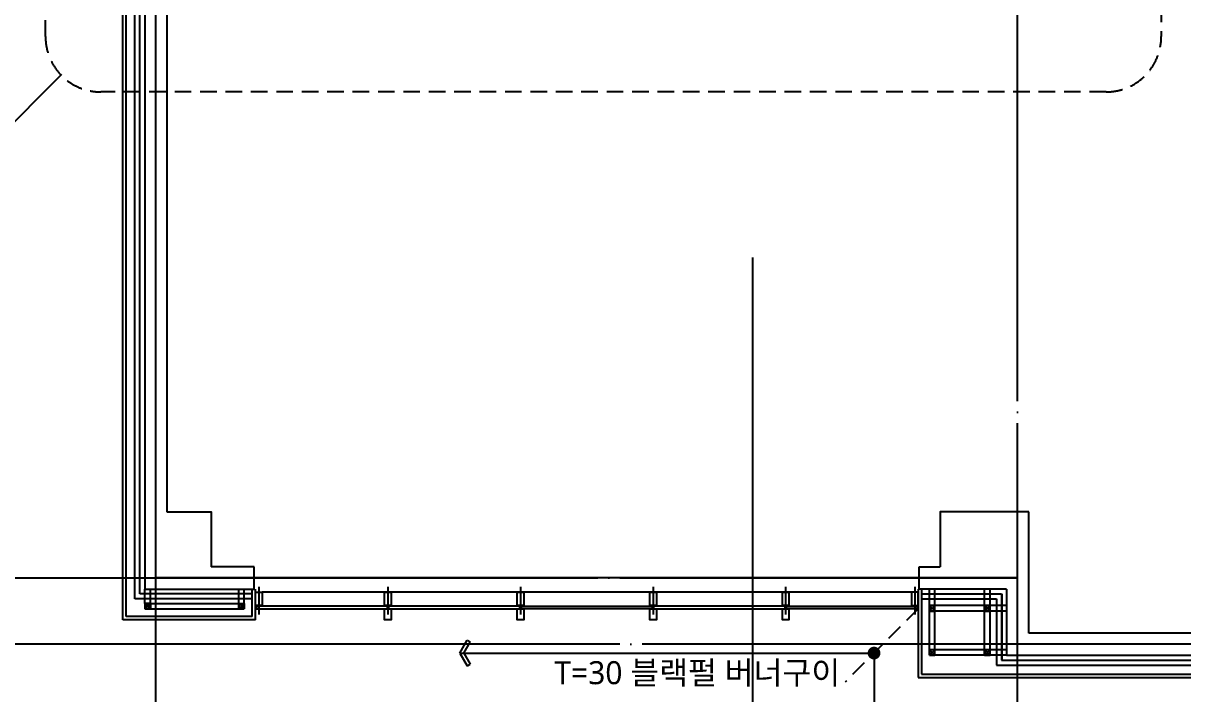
# Model space of a CAD drawing. Header units: millimetres. Extents: x 189000 to 252000, y 0 to 44550.
# Drawn here: x 203874 to 214370, y 11360 to 17431 of the extents above; entities that cross this region are included whole.
import ezdxf
from ezdxf.enums import TextEntityAlignment as Align

# ---------------------------------------------------------------- set-up
doc = ezdxf.new("R2010")
doc.units = ezdxf.units.MM
doc.header["$LTSCALE"] = 100
for name, pattern in [('CEN', [62, 60, -1, 0, -1]), ('HID', [2.3, 1.5, -0.8]), ('도면0327-1$0$HID', [2.3, 1.5, -0.8])]:
    doc.linetypes.add(name, pattern=pattern)
for name, color, linetype in [('A-MARK', 3, 'Continuous'), ('AA-DWXM-WIND', 4, 'Continuous'), ('CEN', 1, 'CEN'), ('COL', 2, 'Continuous'), ('FIN', 5, 'Continuous'), ('insul', 8, 'Continuous'), ('PIPE-STEEL', 11, 'Continuous'), ('SYM', 7, 'Continuous'), ('TEX', 3, 'Continuous'), ('WID', 4, 'Continuous'), ('부분확대', 7, 'Continuous')]:
    doc.layers.add(name, color=color, linetype=linetype)
doc.layers.add('면적선', color=44, linetype='Continuous', plot=False)
doc.styles.add('맑은고딕', font='')
doc.styles.get('맑은고딕').set_extended_font_data('Malgun Gothic')
doc.linetypes.add('BATTING', pattern='A,0.00254,-2.54,[134,ltypeshp.shx,S=2.54,R=0,X=-2.54,Y=0],-5.08,[134,ltypeshp.shx,S=2.54,R=180,X=2.54,Y=0],-2.54', length=10.16254)

# ---------------------------------------------------------------- blocks, each defined once
blk = doc.blocks.new('*U64')
at = {"layer": 'AA-DWXM-WIND', "color": 16}
blk.add_line((0, 75), (0, -175), dxfattribs=at)
at = {"layer": 'AA-DWXM-WIND'}
blk.add_lwpolyline([(5, -125), (5, -95), (30, -95), (30, 25), (-30, 25), (-30, -95), (-5, -95), (-5, -125), (5, -125)], dxfattribs=at)
blk = doc.blocks.new('*U65')
at = {"layer": 'AA-DWXM-WIND', "color": 16}
blk.add_line((0, 75), (0, -175), dxfattribs=at)
at = {"layer": 'AA-DWXM-WIND'}
blk.add_lwpolyline([(-30, 25), (-30, -95), (20, -95), (20, -125), (30, -125), (30, 25)], close=True, dxfattribs=at)
blk = doc.blocks.new('도면0327-1$0$새로운 블럭$0$arrow1')
for p, q in [((0, 0), (0.286, 0.501)), ((0.286, 0.501), (0.41, 0.43)), ((0, 0), (0.286, -0.501)), ((0.165, 0), (0.41, 0.429)), ((0.165, 0), (0.41, -0.429)), ((0.286, -0.501), (0.41, -0.43))]:
    blk.add_line(p, q)
blk = doc.blocks.new('ㅁ-50X50X2.3')
at = {"layer": 'PIPE-STEEL', "color": 1}
for p, q in [((-23, -23), (23, 23)), ((-23, 23), (23, -23))]:
    blk.add_line(p, q, dxfattribs=at)
at = {"layer": 'PIPE-STEEL', "color": 6}
for points in [[(-25, -25), (25, -25), (25, 25), (-25, 25)], [(-23, -23), (23, -23), (23, 23), (-23, 23)]]:
    blk.add_lwpolyline(points, close=True, dxfattribs=at)

msp = doc.modelspace()

# ---------------------------------------------------------------- linework, layer by layer
at = {"layer": 'A-MARK'}
msp.add_line((210475.7, 15309.1), (210475.7, 8426.1), dxfattribs=at)
at = {"layer": 'AA-DWXM-WIND'}
for points in [[(207145.3, 12129.1), (207205.3, 12129.1), (207205.3, 12029.1), (207145.3, 12029.1)], [(208345.3, 12129.1), (208405.3, 12129.1), (208405.3, 12029.1), (208345.3, 12029.1)], [(209545.3, 12129.1), (209605.3, 12129.1), (209605.3, 12029.1), (209545.3, 12029.1)], [(210745.3, 12129.1), (210805.3, 12129.1), (210805.3, 12029.1), (210745.3, 12029.1)]]:
    msp.add_lwpolyline(points, close=True, dxfattribs=at)
at = {"layer": 'CEN'}
for p, q in [((205075.3, 7809.1), (205075.3, 36909.1)), ((212875.3, 7809.1), (212875.3, 36909.1)), ((203075.3, 12409.1), (212875.3, 12409.1)), ((234075.3, 11809.1), (203075.3, 11809.1))]:
    msp.add_line(p, q, dxfattribs=at)
at = {"layer": 'COL'}
for p, q in [((204975.3, 18699.1), (204975.3, 12309.1)), ((205175.3, 17609.1), (205175.3, 13009.1)), ((212975.3, 11909.1), (212975.3, 13009.1)), ((205965.3, 12509.1), (205575.3, 12509.1)), ((205965.3, 12309.1), (205965.3, 12509.1)), ((211985.3, 12309.1), (211985.3, 12509.1)), ((211985.3, 12509.1), (212175.3, 12509.1)), ((204975.3, 12309.1), (205965.3, 12309.1)), ((212775.3, 12309.1), (211985.3, 12309.1)), ((212775.3, 12309.1), (212775.3, 11709.1)), ((231575.3, 11909.1), (212975.3, 11909.1))]:
    msp.add_line(p, q, dxfattribs=at)
for points in [[(212775.3, 11709.1), (232175.3, 11709.1), (232175.3, 13799.1)], [(205175.3, 13009.1), (205575.3, 13009.1), (205575.3, 12509.1)], [(212975.3, 13009.1), (212175.3, 13009.1), (212175.3, 12509.1)]]:
    msp.add_lwpolyline(points, dxfattribs=at)
at = {"layer": 'FIN', "linetype": 'Continuous', "ltscale": 5}
for p, q in [((204775.3, 12029.1), (204775.3, 23734.1)), ((204805.3, 12059.1), (204805.3, 18679.1)), ((205945.3, 12059.1), (205945.3, 12309.1)), ((205975.3, 12029.1), (205975.3, 12309.1)), ((211975.3, 12309.1), (211975.3, 11509.1)), ((212005.3, 12309.1), (212005.3, 11539.1)), ((205975.3, 12029.1), (204775.3, 12029.1)), ((205945.3, 12059.1), (204805.3, 12059.1)), ((211975.3, 11509.1), (232375.3, 11509.1)), ((212005.3, 11539.1), (232345.3, 11539.1))]:
    msp.add_line(p, q, dxfattribs=at)
at = {"layer": 'insul'}
for p, q in [((204885.3, 12219.1), (204885.3, 18679.1)), ((205945.3, 12219.1), (204885.3, 12219.1)), ((212005.3, 12219.1), (212685.3, 12219.1)), ((212685.3, 12219.1), (212685.3, 11619.1)), ((212685.3, 11619.1), (232265.3, 11619.1))]:
    msp.add_line(p, q, dxfattribs=at)
at = {"layer": 'insul', "linetype": 'BATTING', "ltscale": 0.04}
for p, q in [((204930.3, 12264.1), (204930.3, 18679.1)), ((205945.3, 12264.1), (204930.3, 12264.1)), ((212005.3, 12264.1), (212730.3, 12264.1)), ((212730.3, 12264.1), (212730.3, 11664.1)), ((212731.6, 12264.1), (212731.6, 11664.1)), ((212730.3, 11664.1), (232220.3, 11664.1))]:
    msp.add_line(p, q, dxfattribs=at)
at = {"layer": 'PIPE-STEEL', "color": 6}
for p, q in [((204975.3, 12179.1), (204975.3, 12309.1)), ((205025.3, 12179.1), (205025.3, 12309.1)), ((205825.3, 12179.1), (205825.3, 12309.1)), ((205875.3, 12129.1), (205875.3, 12309.1)), ((212076.6, 11709.1), (212076.6, 12309.1)), ((212126.6, 11759.1), (212126.6, 12309.1)), ((212576.6, 11709.1), (212576.6, 12309.1)), ((212626.6, 11709.1), (212626.6, 12309.1)), ((204975.3, 12179.1), (205875.3, 12179.1)), ((205025.3, 12129.1), (205025.3, 12179.1)), ((205025.3, 12179.1), (205025.3, 12129.1)), ((205825.3, 12129.1), (205825.3, 12179.1)), ((205025.3, 12129.1), (205875.3, 12129.1)), ((212776.6, 12159.1), (212076.6, 12159.1)), ((212776.6, 12109.1), (212076.6, 12109.1)), ((212126.6, 12109.1), (212126.6, 12159.1)), ((212626.6, 12109.1), (212626.6, 12159.1)), ((212776.6, 11759.1), (212076.6, 11759.1)), ((212126.6, 11709.1), (212126.6, 11759.1)), ((212626.6, 11709.1), (212626.6, 11759.1)), ((212776.6, 11709.1), (212076.6, 11709.1))]:
    msp.add_line(p, q, dxfattribs=at)
at = {"layer": 'SYM', "color": 6, "linetype": '도면0327-1$0$HID'}
msp.add_line((211975.3, 12129.1), (211313.3, 11467.2), dxfattribs=at)
at = {"layer": 'SYM', "color": 6}
for p, q in [((207825.3, 11729.1), (211575.3, 11729.1)), ((211575.3, 11729.1), (211575.3, 7979.1))]:
    msp.add_line(p, q, dxfattribs=at)
at = {"layer": 'SYM', "const_width": 57.9}
msp.add_lwpolyline([(211554.8, 11749.6, 1), (211595.7, 11708.7, 1)], format="xyb", close=True, dxfattribs=at)
at = {"layer": 'WID', "color": 6}
msp.add_line((211915.3, 12279.1), (206035.3, 12279.1), dxfattribs=at)
at = {"layer": 'WID'}
for points in [[(207170.3, 12153.1), (205985.3, 12153.1)], [(205985.3, 12129.1), (207170.3, 12129.1)], [(208370.3, 12153.1), (207180.3, 12153.1)], [(207180.3, 12129.1), (208370.3, 12129.1)], [(208380.3, 12153.1), (209570.3, 12153.1)], [(209570.3, 12129.1), (208380.3, 12129.1)], [(210770.3, 12153.1), (209580.3, 12153.1)], [(209580.3, 12129.1), (210770.3, 12129.1)], [(210780.3, 12153.1), (211965.3, 12153.1)], [(211965.3, 12129.1), (210780.3, 12129.1)]]:
    msp.add_lwpolyline(points, dxfattribs=at)
at = {"layer": '면적선'}
msp.add_lwpolyline([(205075.3, 17759.1), (212875.3, 17759.1), (212875.3, 21409.1), (219975.3, 21409.1), (219975.3, 23609.1), (225475.3, 23609.1), (225475.3, 23559.1), (229675.3, 23559.1), (229675.3, 20809.1), (232075.3, 20809.1), (232075.3, 11809.1), (212875.3, 11809.1), (212875.3, 12409.1), (205075.3, 12409.1)], close=True, dxfattribs=at)
at = {"layer": '부분확대'}
msp.add_line((204221.7, 16967.6), (203461.1, 16206.9), dxfattribs=at)
at = {"layer": '부분확대', "linetype": 'HID'}
msp.add_lwpolyline([(214175.3, 17309.1, -0.4142136), (213675.3, 16809.1), (204575.3, 16809.1, -0.4142136), (204075.3, 17309.1), (204075.3, 27709.1, -0.4142136), (204575.3, 28209.1), (213675.3, 28209.1, -0.4142136), (214175.3, 27709.1)], format="xyb", close=True, dxfattribs=at)

# ---------------------------------------------------------------- block references
at = {"layer": 'AA-DWXM-WIND', "xscale": -1}
for name, p in [('*U65', (206005.3, 12254.1)), ('*U64', (207175.3, 12254.1)), ('*U64', (208375.3, 12254.1)), ('*U64', (209575.3, 12254.1)), ('*U64', (210775.3, 12254.1))]:
    msp.add_blockref(name, p, dxfattribs=at)
at = {"layer": 'AA-DWXM-WIND'}
msp.add_blockref('*U65', (211945.3, 12254.1), dxfattribs=at)
at = {"layer": 'PIPE-STEEL', "color": 6}
for p in [(205000.3, 12154.1), (212101.6, 12134.1), (212601.6, 12134.1), (212101.6, 11734.1), (212601.6, 11734.1)]:
    msp.add_blockref('ㅁ-50X50X2.3', p, dxfattribs=at)
at = {"layer": 'PIPE-STEEL', "color": 6, "xscale": -1}
msp.add_blockref('ㅁ-50X50X2.3', (205850.3, 12154.1), dxfattribs=at)
at = {"layer": 'SYM', "xscale": 231.481481481482, "yscale": 231.481481481482, "zscale": 231.481481481482}
msp.add_blockref('도면0327-1$0$새로운 블럭$0$arrow1', (207825.3, 11729.1), dxfattribs=at)

# ---------------------------------------------------------------- texts
at = {"layer": 'TEX', "style": '맑은고딕'}
msp.add_text('T=30 블랙펄 버너구이', height=208.333, dxfattribs=at).set_placement((211269.4, 11447.4), align=Align.RIGHT)

doc.saveas('drawing.dxf')
